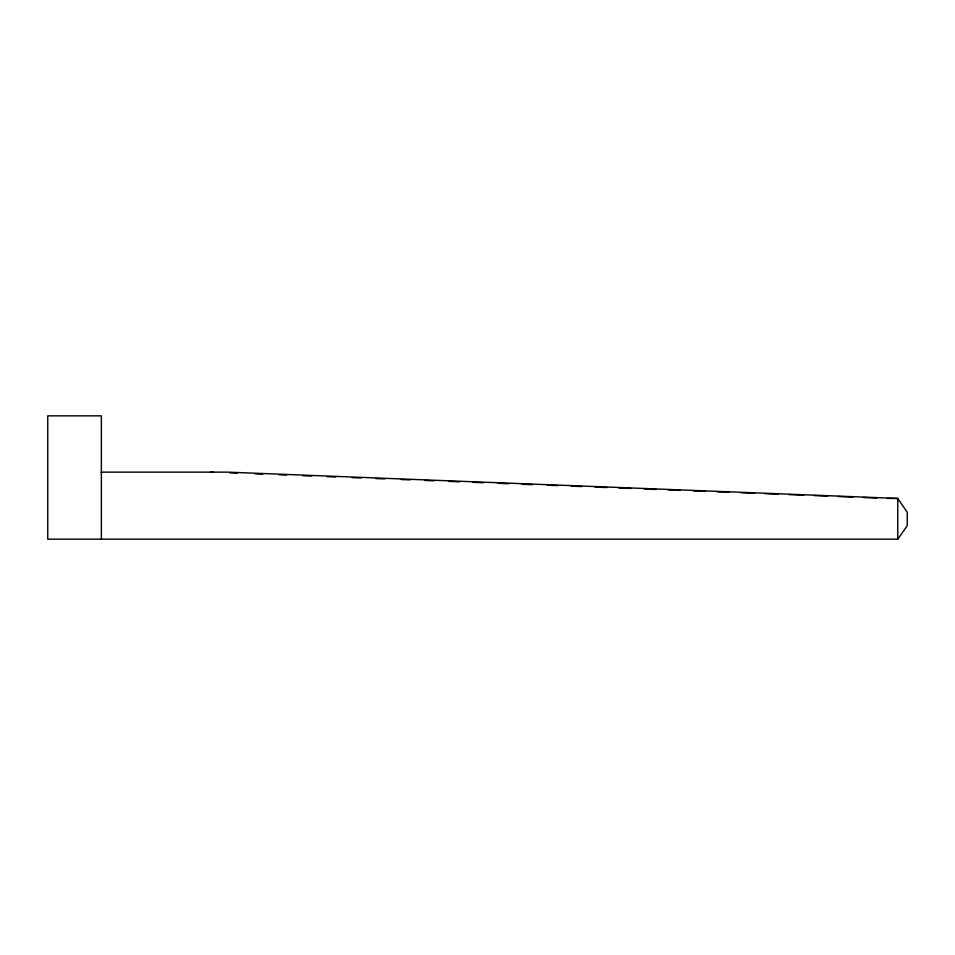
<?xml version="1.0" encoding="UTF-8"?>
<svg xmlns="http://www.w3.org/2000/svg" width="955" height="955" viewBox="0 0 955 955"><rect width="100%" height="100%" fill="white"/><g stroke="black" fill="none" stroke-linecap="round" stroke-linejoin="round"><path stroke-width="1.43" d="M101.361 539.157L101.361 415.843L47.75 415.843L47.75 539.157L897.784 539.157L907.25 525.751L907.25 512.346L897.772 498.438L227.827 472.14L101.003 472.14M887.243 498.438L897.772 498.438L897.784 539.157M210.482 472.14L213.454 472.259M229.857 472.892L237.306 473.179M255.2 473.871L262.649 474.169M279.051 474.802L286.5 475.089M302.902 475.733L311.843 476.079M326.753 476.652L335.694 476.999M352.097 477.643L361.038 477.989M375.948 478.574L384.889 478.921M401.279 479.553L410.232 479.899M425.13 480.484L434.083 480.831M448.981 481.404L459.427 481.809M472.832 482.335L483.266 482.741M498.176 483.314L508.609 483.719M522.027 484.245L532.46 484.651M547.37 485.236L557.804 485.629M571.221 486.155L581.655 486.561M595.072 487.086L606.998 487.551M618.924 488.005L630.849 488.471M644.267 488.996L656.192 489.461M668.118 489.927L680.044 490.381M693.461 490.906L705.387 491.371M717.312 491.837L729.238 492.291M741.164 492.756L754.569 493.281M765.015 493.687L778.421 494.213M788.854 494.618L803.764 495.191M814.197 495.597L827.615 496.123M838.048 496.528L852.958 497.101M863.392 497.507L876.809 498.033"/></g></svg>
